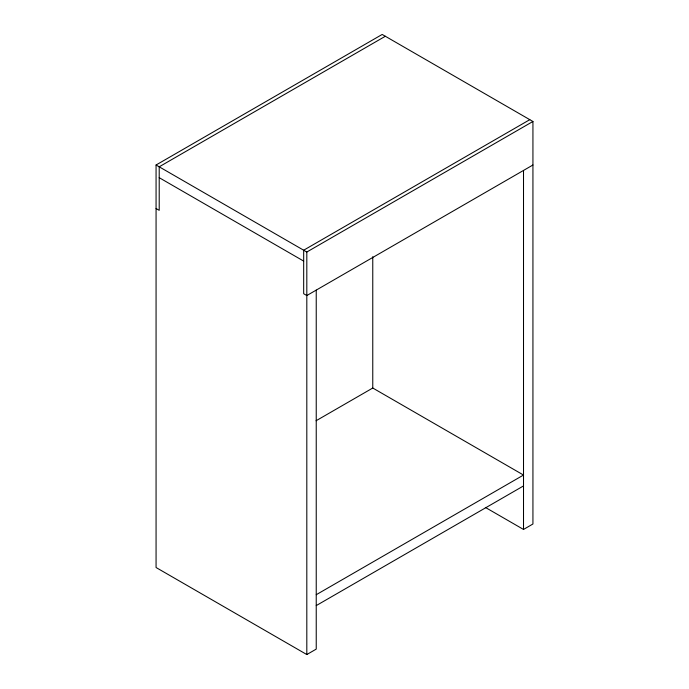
<?xml version="1.0" encoding="UTF-8"?>
<svg xmlns="http://www.w3.org/2000/svg" width="689" height="689" viewBox="0 0 689 689"><rect width="100%" height="100%" fill="white"/><g stroke="black" fill="none" stroke-linecap="round" stroke-linejoin="round"><path stroke-width="1.03" d="M316.234 290.103L316.234 649.107L306.812 654.55L156.067 567.521L156.067 164.998L382.188 34.45L532.933 121.479L532.933 524.002L523.511 529.445L485.357 507.414M385.323 36.267L159.211 166.807L159.211 210.326L156.067 208.509M529.789 119.671L303.677 250.21L303.677 293.729L306.812 295.547L532.933 164.998M156.067 164.998L306.812 252.028L532.933 121.479M316.07 420.755L372.766 388.019L523.511 475.048L316.234 594.719M316.234 605.597L523.511 485.926M159.211 177.684L303.677 261.097M523.511 170.433L523.511 529.445M372.766 256.704L372.766 388.019M306.812 252.028L306.812 654.55"/></g></svg>
